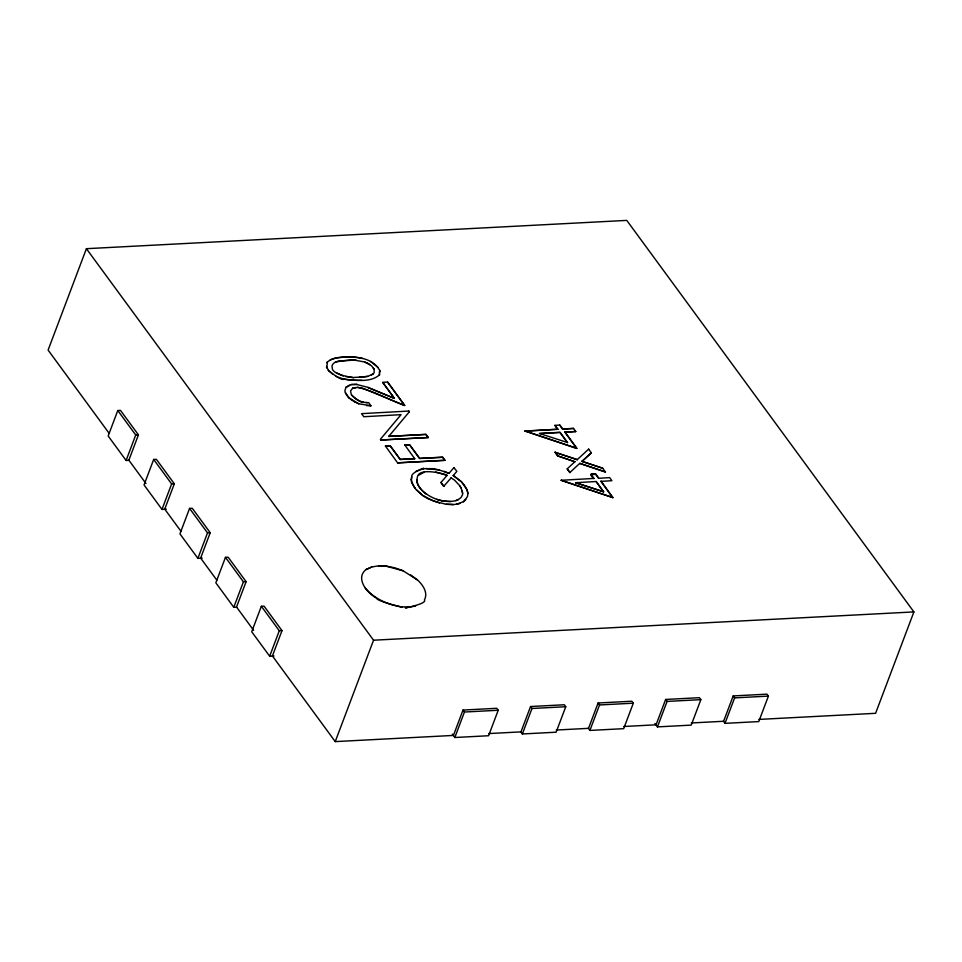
<?xml version="1.0" encoding="UTF-8"?>
<svg xmlns="http://www.w3.org/2000/svg" width="962" height="962" viewBox="0 0 962 962"><rect width="100%" height="100%" fill="white"/><g stroke="black" fill="none" stroke-linecap="round" stroke-linejoin="round"><path stroke-width="1.44" d="M379.737 373.893C378.655 379.341 379.942 365.344 380.014 372.029M467.917 493.518L467.063 489.971L464.381 485.245L461.411 481.83L453.222 475.493L461.459 481.697L467.111 489.838L467.917 493.518L467.46 496.632L463.468 501.767L465.921 499.494M411.303 479.557C412.698 471.969 410.293 481.505 412.097 483.237C419.095 494.937 410.99 482.924 411.351 479.425M416.835 479.822C416.762 485.654 422.222 490.957 426.707 494.336C421.332 490.776 415.115 483.958 417.352 477.405C418.855 462.554 469.143 482.575 435.714 471.993M461.171 487.938C456.649 480.796 465.223 493.446 461.916 495.634C461.892 499.194 450.517 502.501 458.453 499.615M327.08 362.902C327.922 357.684 326.407 372.426 326.599 366.402M758.874 719.42L875.588 713.311L913.9 611.916L626.767 220.394L86.412 248.689L48.1 350.084L109.139 433.321M145.947 483.501L128.86 460.197L138.432 434.848L120.49 410.377L117.785 410.521L108.165 436.002L126.106 460.473L129.004 460.317M126.106 460.473L135.726 434.992L117.785 410.521M180.976 531.277L164.742 509.138L174.326 483.79L156.373 459.319L153.679 459.463L144.047 484.944L162.001 509.415L166.342 509.187M162.001 509.415L171.621 483.934L153.679 459.463M216.871 580.218L200.637 558.08L210.221 532.732L192.268 508.261L189.562 508.405L179.942 533.886L197.883 558.357L202.224 558.128M197.883 558.357L207.515 532.876L189.562 508.405M253.619 630.326L236.532 607.022L246.104 581.673L228.162 557.202L225.457 557.347L215.837 582.816L233.778 607.287L236.676 607.142M233.778 607.287L243.41 581.818L225.457 557.347M362.458 358.453C353.174 356.217 342.52 356.349 332.972 358.718C325.433 362.037 336.568 357.215 338.468 357.636C352.369 356.289 371.548 356.205 379.485 370.045M332.732 374.182C319.131 362.349 340.368 381.722 344.011 379.22C355.315 380.339 370.214 382.635 378.98 375.3M335.281 362.217C347.39 359.103 372.727 359.271 338.708 361.051C334.776 361.652 330.76 364.61 332.263 367.965C331.686 376.984 370.105 379.437 345.707 376.503M336.375 372.823L343.206 376.022M335.991 376.31C343.723 379.954 353.066 380.627 361.724 380.23L361.724 380.23M452.332 734.114L454.822 737.505L488.588 735.738L498.22 710.257L496.777 708.297L463.011 710.064L453.427 735.425L335.233 741.606L272.414 655.964L281.998 630.615L264.057 606.144L261.351 606.288L251.719 631.757L269.673 656.228L274.014 656M349.41 385.137L345.995 387.361L351.346 384.535L356.974 384.391L351.346 384.535M366.63 405.579L370.971 405.748L358.73 403.787L349.182 398.04L345.394 392.821L344.877 390.704L346.043 387.229M346.969 395.526L345.442 392.688M347.979 396.789L347.017 395.394M356.06 387.494L352.633 388.311L357.611 387.361L362.47 388.155L404.617 405.471C389.081 399.867 373.569 390.764 357.611 387.361M349.182 398.04L348.028 396.669M363.444 402.26C360.762 403.775 348.881 392.857 351.984 395.298C355.952 400.3 362.409 402.85 368.711 402.669L370.923 405.868M355.231 360.257L364.947 362.049L371.741 365.981L374.122 369.432L373.184 367.749M367.688 376.382L359.403 377.284L367.688 376.382L373.232 373.869L371.26 375.168M351.912 400.252L349.23 397.907M369.769 364.454L367.46 363.119M355.146 402.2L351.96 400.132M370.502 361.447L378.15 367.472M358.73 403.787L355.194 402.068M382.696 382.443L394.396 398.388L368.145 387.542L394.396 398.388L382.744 382.323L387.602 382.07L404.665 405.351M269.673 656.228L279.293 630.759L261.351 606.288M366.077 402.525L367.412 402.633M387.602 382.07L404.617 405.471M380.856 440.007L428.138 437.53L380.856 440.007L380.423 439.237L401.046 414.658L363.78 416.726L361.532 413.66L408.85 411.051L409.319 411.88L408.85 411.051M428.138 437.53L425.877 434.463L388.744 436.399L425.925 434.331L428.186 437.409M385.413 446.031L390.211 445.911L400.192 459.523L414.79 458.633L400.24 459.391L390.259 445.779L385.413 446.031L397.595 462.854L444.877 460.377L442.676 457.166L419.636 458.381L409.656 444.769L404.81 445.021L409.608 444.889L419.588 458.501L442.628 457.299L444.877 460.377M397.595 462.854L444.925 460.245M371.681 567.015L366.342 569.432L371.681 567.015L378.571 565.8L386.447 566.113L394.805 567.82L403.102 570.779L417.171 579.761L410.69 574.939M365.199 588.01C371.969 596.139 382.154 601.959 392.544 604.978C421.103 611.423 376.01 601.935 376.563 598.111C366.847 592.941 354.786 577.897 366.39 569.312M378.571 565.8L386.399 566.245L403.102 570.779M415.849 471.452C436.183 464.021 410.702 471.236 411.796 476.43M418.747 475.18L424.17 472.222M439.55 503.018L427.849 498.677L422.703 495.538L416.462 489.886L422.751 495.418L433.585 501.13L446.164 504.28L453.066 504.521L446.164 504.28M439.129 469.913L432.972 468.686L426.455 468.638L439.129 469.913L448.953 473.376L444.155 471.284M335.233 741.606L373.545 640.211L86.412 248.689M440.945 482.467L443.759 486.303L440.945 482.467L447.017 475.505M426.755 494.215C434.848 499.759 445.25 502.885 455.267 500.793M453.992 467.652L456.854 471.356L453.174 475.625M436.676 499.374L442.159 500.757M451.154 477.91L454.509 480.11L459.463 485.401M415.572 606.036C386.772 611.05 428.234 604.966 424.41 600.035C428.391 592.472 422.739 584.848 417.219 579.629M450.745 501.575L442.111 500.889M460.052 503.415L456.734 504.244L463.516 501.635M462.145 490.692L462.469 493.217M525.024 431.096L557.804 429.256L525.024 431.096L576.827 448.328L564.91 432.07L576.779 448.448L525.072 430.964M539.478 433.525L560.052 432.323L567.496 442.664L560.004 432.455L539.478 433.525L567.544 442.532M557.756 429.377L554.906 425.3L557.804 429.256M559.752 425.048L562.602 429.124L573.556 428.427L562.65 428.992L559.752 425.048L554.858 425.42M555.062 452.32L577.176 459.632L555.062 452.32L557.744 455.976L574.939 461.772L557.792 455.856L555.11 452.2M454.822 737.505L464.442 712.024L463.011 710.064M564.862 432.203L575.817 431.505L564.91 432.07M612.902 497.51L561.099 480.278L612.854 497.643L600.985 481.265L612.854 497.643M567.195 468.867L569.889 472.522L567.195 468.867L574.987 461.64M605.447 471.909L579.809 463.407L605.399 472.029L602.765 468.253L582.01 461.399L602.765 468.253M575.553 482.72L596.127 481.517L603.571 491.859L575.553 482.72L603.619 491.726M588.648 449.194L591.329 452.849L582.01 461.399M591.329 452.849L582.058 461.279M590.981 474.494C600.324 485.305 583.285 470.514 595.827 474.242L598.677 478.318L609.631 477.621L611.892 480.687L600.937 481.385M598.677 478.318L595.827 474.242M596.127 481.517L603.571 491.859M520.707 731.709L522.366 733.97L556.132 732.202L565.764 706.721L564.321 704.761L530.555 706.529L520.971 731.878L488.672 733.573M522.366 733.97L531.986 708.489L530.555 706.529M588.251 728.174L589.91 730.435L623.677 728.667L633.309 703.186L631.866 701.226L598.099 702.994L588.516 728.342L556.216 730.038M589.91 730.435L599.53 704.954L598.099 702.994M654.966 723.508L657.455 726.887L691.221 725.12L700.853 699.651L699.41 697.691L665.644 699.458L656.06 724.807L623.761 726.502M657.455 726.887L667.075 701.418L665.644 699.458M723.34 721.091L724.999 723.352L758.765 721.584L768.397 696.115L766.954 694.155L733.188 695.923L723.604 721.272L691.305 722.967M724.999 723.352L734.619 697.883L733.188 695.923M373.184 374.002L374.146 372.595L374.158 369.312M388.744 436.399L409.367 411.76M448.953 473.376L454.04 467.52M443.759 486.303L451.202 477.789M577.128 459.752L588.696 449.074M569.889 472.522L579.858 463.287M328.042 361.628L330.086 359.992M352.681 388.179L350.541 390.909L351.214 394.312M453.018 504.641L456.782 504.112M422.703 469.023L426.503 468.506M135.726 434.992L138.432 434.848M171.621 483.934L174.326 483.79M590.933 474.615L595.779 474.362M561.099 480.278L593.879 478.439M207.515 532.876L210.221 532.732M243.41 581.818L246.104 581.673M279.293 630.759L281.998 630.615M373.545 640.211L913.9 611.916M464.442 712.024L498.22 710.257M531.986 708.489L565.764 706.721M599.53 704.954L633.309 703.186M667.075 701.418L700.853 699.651M734.619 697.883L768.397 696.115M354.257 377.417L359.451 377.152M400.865 606.806L408.778 606.998M356.926 384.523L368.193 387.409M364.899 362.169L367.412 363.251M414.826 487.854L416.414 490.007M573.556 428.427L575.769 431.625M404.81 445.021L414.742 458.754M327.272 368.157L328.403 370.202"/></g></svg>
